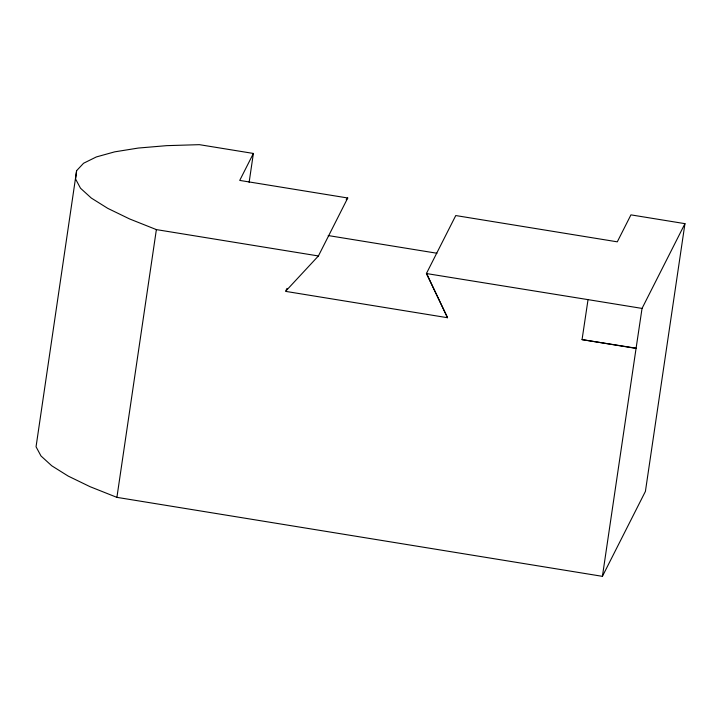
<?xml version="1.0" encoding="UTF-8"?>
<svg xmlns="http://www.w3.org/2000/svg" width="721" height="721" viewBox="0 0 721 721"><rect width="100%" height="100%" fill="white"/><g stroke="black" fill="none" stroke-linecap="round" stroke-linejoin="round"><path stroke-width="1.08" d="M76.615 170.661L75.588 179.033L80.509 188.226L91.306 198.059L107.762 208.36L129.582 218.941L156.376 229.602L318.403 255.964L347.747 197.987L239.732 180.412L253.386 153.447L199.375 144.66L166.677 145.651L138.279 148.057L114.693 151.852L96.344 156.944L83.573 163.252L76.615 170.661L36.05 446.777L40.98 455.96L51.768 465.802L68.225 476.103L90.044 486.684L116.838 497.346L602.414 576.34L645.412 491.398L684.95 223.654L630.947 214.867L617.293 241.832L455.762 215.552L426.408 273.538L447.543 317.718L285.525 291.356L318.403 255.964M156.376 229.602L116.937 497.166M249.124 182.332L253.386 153.447M642.041 308.417L636.066 348.405L582.054 339.618L588.039 299.63L642.041 308.417L684.95 223.654M602.414 576.34L636.066 348.405M286.03 290.365L287.039 288.364M588.039 299.63L426.408 273.538M582.054 339.618L636.165 348.216M346.224 199.627L347.747 197.987M328.19 235.551L436.944 253.242M426.508 273.349L447.543 317.718"/></g></svg>
